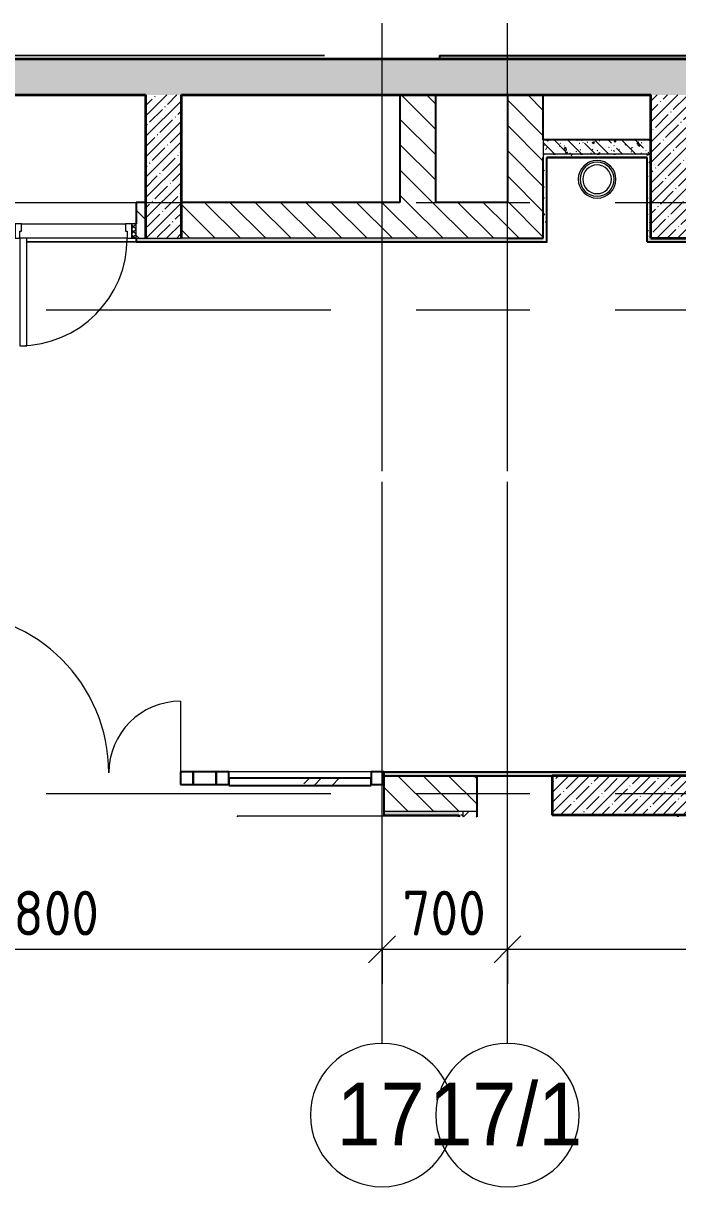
# Model space of a CAD drawing. Header units: millimetres. Extents: x 35124 to 170704, y -1987 to 12522.
# Drawn here: x 58458 to 62110, y 5606 to 12100 of the extents above; entities that cross this region are included whole.
import ezdxf

# ---------------------------------------------------------------- set-up
doc = ezdxf.new("R2010")
doc.units = ezdxf.units.MM
doc.linetypes.add('Осевая', pattern=[3175, 635, -476.25, 1587.5, -476.25])
for name, color, linetype, lineweight in [('A-ANNO-DIMS', 7, 'Continuous', 9), ('A-ANNO-DIMS-100', 7, 'Continuous', 9), ('A-DOOR', 7, 'Continuous', 9), ('A-DOOR-1', 7, 'Continuous', 13), ('A-DOOR-FRAM', 7, 'Continuous', 13), ('A-DOOR-FRAM-1', 7, 'Continuous', 9), ('A-GLAZ-CURT', 7, 'Continuous', 9), ('A-GLAZ-CURT-1', 7, 'Continuous', 25), ('A-GLAZ-CWMG', 7, 'Continuous', 9), ('A-GLAZ-CWMG-1', 7, 'Continuous', 25), ('A-WALL', 7, 'Continuous', 9), ('I-WALL', 7, 'Continuous', 9), ('P-SANR-FIXT', 7, 'Continuous', 9), ('Оси', 7, 'Continuous', 9), ('Оси-1', 7, 'Continuous', 20), ('Оси-2', 7, 'Осевая', 9)]:
    doc.layers.add(name, color=color, linetype=linetype, lineweight=lineweight)
for name, color, linetype, lineweight, true_color in [('A-WALL-1', 7, 'Continuous', 25, 0x3c3c3c), ('A-WALL-2', 7, 'Continuous', 35, 0x3c3c3c), ('A-WALL-FNSH-1', 7, 'Continuous', 13, 0x3c3c3c), ('I-FURN-1', 7, 'Continuous', 9, 0xf0f0f0)]:
    doc.layers.add(name, color=color, linetype=linetype, lineweight=lineweight, true_color=true_color)
doc.styles.add('Arial', font='arial.ttf', dxfattribs={"width": 0.9, "height": 350})
doc.styles.add('ISOCPEUR', font='isocpeur.ttf', dxfattribs={"width": 0.9, "height": 250})
doc.dimstyles.new('ISO-2_5_0_9К_БОЛЬШОЙ', dxfattribs={"dimscale": 304.8, "dimtxt": 248.995294, "dimasz": 0.492126, "dimexe": 0.393701, "dimexo": 0.984252, "dimgap": 0, "dimtad": 1, "dimdec": 0, "dimrnd": 10, "dimzin": 0, "dimdsep": 46, "dimtxsty": 'ISOCPEUR', "dimblk1": 'OBLIQUE', "dimblk2": 'OBLIQUE', "dimsah": 1, "dimcen": 0.09, "dimdle": 0.393701, "dimazin": 0, "dimtfac": 1, "dimtdec": 4, "dimtix": 1, "dimtmove": 0, "dimatfit": 3, "dimfxl": 1, "dimtvp": 1, "dimtolj": 1, "dimtzin": 0, "dimarcsym": 2})
pattern_1 = [(135, (0, 0), (-70.71068, -70.71068), [])]
pattern_2 = [(45, (0, 0), (-57.02463, 57.02463), []), (45, (57.025, 0), (-57.02463, 57.02463), [100.806, -20.161, 3.353, -16.808])]
pattern_3 = [(0, (0, 0), (121.92, 30.48), [10.058, -81.382, 10.058, -81.382, -487.68]), (0, (0, 0), (121.92, 30.48), [-182.88, 10.058, -172.822, 10.058, -81.382, -213.36]), (0, (0, 0), (121.92, 30.48), [-457.2, 10.058, -50.902, 10.058, -142.342]), (120, (45.72, 15.24), (-87.356454, 90.345817), [10.058, -81.382, 10.058, -81.382, -487.68]), (120, (45.72, 15.24), (-87.356454, 90.345817), [-182.88, 10.058, -172.822, 10.058, -81.382, -213.36]), (120, (45.72, 15.24), (-87.356454, 90.345817), [-457.2, 10.058, -50.902, 10.058, -142.342]), (240, (60.96, 76.2), (-34.563546, -120.825817), [10.058, -81.382, 10.058, -81.382, -487.68]), (240, (60.96, 76.2), (-34.563546, -120.825817), [-182.88, 10.058, -172.822, 10.058, -81.382, -213.36]), (240, (60.96, 76.2), (-34.563546, -120.825817), [-457.2, 10.058, -50.902, 10.058, -142.342])]

# ---------------------------------------------------------------- blocks, each defined once
blk = doc.blocks.new('110_Дверь_СКБ_1Ст - д-18 700x2100h_Технический шкаф ЭОМ и СС-23257539-План разверток пом_3_19_ Этаж 3')
at = {"layer": 'A-DOOR'}
h = blk.add_hatch(dxfattribs=at)
h.set_pattern_fill('FP_9', color=256, style=0, pattern_type=2)
h.set_pattern_definition([(135, (1951.41, 164.685), (-14.14214, -14.14214), []), (225, (1951.41, 164.685), (14.14214, -14.14214), [])])
h.paths.add_polyline_path([(362.5, 100), (337.5, 100), (337.5, 20), (362.5, 20)])
at = {"layer": 'A-DOOR-FRAM-1'}
h = blk.add_hatch(dxfattribs=at)
h.set_pattern_fill('FP_10', color=256, style=0, pattern_type=2)
h.set_pattern_definition([(45, (-171.384, 164.685), (-14.1421, 14.1421), []), (135, (-171.384, 164.685), (-14.1421, -14.1421), [])])
h.paths.add_polyline_path([(-312.5, 100), (-337.5, 100), (-337.5, 20), (-312.5, 20)])
at = {"layer": 'A-DOOR'}
blk.add_arc((312.5, 100), 600, 90, 180, dxfattribs=at)
at = {"layer": 'A-DOOR-1'}
for p, q in [((312.5, 700), (272.5, 700)), ((272.5, 700), (272.5, 100)), ((312.5, 100), (312.5, 700)), ((272.5, 100), (312.5, 100))]:
    blk.add_line(p, q, dxfattribs=at)
at = {"layer": 'A-DOOR-FRAM'}
for p, q in [((-312.5, 100), (-337.5, 100)), ((-337.5, 100), (-337.5, 20)), ((-287.5, 100), (-312.5, 100)), ((-312.5, 100), (-312.5, 20)), ((-312.5, 20), (-312.5, 100)), ((-287.5, 60), (-287.5, 100)), ((312.5, 100), (312.5, 60)), ((337.5, 100), (312.5, 100)), ((337.5, 20), (337.5, 100)), ((362.5, 100), (337.5, 100)), ((337.5, 100), (337.5, 20)), ((362.5, 20), (362.5, 100)), ((-337.5, 20), (-312.5, 20)), ((-312.5, 20), (-277.5, 20)), ((-277.5, 60), (-287.5, 60)), ((-277.5, 20), (-277.5, 60)), ((312.5, 60), (302.5, 60)), ((302.5, 60), (302.5, 20)), ((302.5, 20), (337.5, 20)), ((337.5, 20), (362.5, 20))]:
    blk.add_line(p, q, dxfattribs=at)
at = {"layer": 'A-DOOR-FRAM-1'}
for p, q in [((-287.5, 100), (272.5, 100)), ((302.5, 20), (-277.5, 20))]:
    blk.add_line(p, q, dxfattribs=at)
blk = doc.blocks.new('Стол базовый прямоугольный - 1_290-V1-План разверток пом_3_19_ Этаж 3')
at = {"layer": 'I-FURN-1'}
for p, q in [((617.5, 455), (-617.5, 455)), ((-617.5, 455), (-617.5, 450.6)), ((617.5, 450.6), (617.5, 455))]:
    blk.add_line(p, q, dxfattribs=at)
blk = doc.blocks.new('фонтанчик - Round_ Metal-30696552-План разверток пом_3_19_ Этаж 3')
at = {"layer": 'P-SANR-FIXT'}
for radius, start, end in [(105, 360, 180), (95, 0, 180), (80, 360, 180), (105, 180, 360), (95, 180, 360), (80, 180, 360)]:
    blk.add_arc((0, 0), radius, start, end, dxfattribs=at)
blk = doc.blocks.new('Прямоугольный импост - 50 x 70 мм-31700031-План разверток пом_3_19_ Этаж 3')
at = {"layer": 'A-GLAZ-CWMG-1'}
for p, q in [((-70, 35), (0, 35)), ((-70, -35), (-70, 35)), ((0, 35), (0, -35)), ((0, -35), (-70, -35))]:
    blk.add_line(p, q, dxfattribs=at)
blk = doc.blocks.new('Дверь_Витражная_остекление_ - ДВН_ДАО_Главный вход_1200 в свету-31742133-План разверток пом_3_19_ Этаж 3')
at = {"layer": 'A-DOOR'}
for p, q in [((-647.5, 925), (-647.5, 35)), ((647.5, 430), (647.5, 35))]:
    blk.add_line(p, q, dxfattribs=at)
for centre, radius, start, end in [((-647.5, 30), 895, 360, 90), ((647.5, 30), 400, 90, 180)]:
    blk.add_arc(centre, radius, start, end, dxfattribs=at)
blk = doc.blocks.new('Системная панель - Стемалит - 40мм-32257327-План разверток пом_3_19_ Этаж 3')
at = {"layer": 'A-GLAZ-CURT-1'}
for p, q in [((65, 35), (-65, 35)), ((-65, 35), (-65, -35)), ((65, -35), (65, 35)), ((-65, -35), (65, -35))]:
    blk.add_line(p, q, dxfattribs=at)
blk = doc.blocks.new('Прямоугольный импост - 50 x 70 мм-31687886-План разверток пом_3_19_ Этаж 3')
at = {"layer": 'A-GLAZ-CWMG-1'}
for p, q in [((-35, 35), (35, 35)), ((-35, -35), (-35, 35)), ((35, 35), (35, -35)), ((35, -35), (-35, -35))]:
    blk.add_line(p, q, dxfattribs=at)
blk = doc.blocks.new('Системная панель - Стекло - 40мм-V3-План разверток пом_3_19_ Этаж 3')
at = {"layer": 'A-GLAZ-CURT'}
h = blk.add_hatch(dxfattribs=at)
h.set_pattern_fill('FP_15', color=256, style=0, pattern_type=2)
h.set_pattern_definition([(45, (-60102.5, -7785.72), (-282.8427, 282.8427), [200, -600]), (45, (-60302.5, -7885.72), (-282.8427, 282.8427), [600, -200]), (45, (-59902.5, -7985.72), (-282.8427, 282.8427), [200, -600])])
h.paths.add_polyline_path([(397.5, -40), (397.5, 0), (-397.5, 0), (-397.5, -40)])
at = {"layer": 'A-GLAZ-CURT-1'}
for p, q in [((397.5, 0), (-397.5, 0)), ((-397.5, 0), (-397.5, -40)), ((397.5, -40), (397.5, 0)), ((-397.5, -40), (397.5, -40))]:
    blk.add_line(p, q, dxfattribs=at)
blk = doc.blocks.new('Прямоугольный импост - 50 x 70 мм-31702100-План разверток пом_3_19_ Этаж 3')
at = {"layer": 'A-GLAZ-CWMG-1'}
for p, q in [((-35, 35), (35, 35)), ((-35, -35), (-35, 35)), ((35, 35), (35, -35)), ((35, -35), (-35, -35))]:
    blk.add_line(p, q, dxfattribs=at)
blk = doc.blocks.new('Прямоугольный импост - 50 x 70 мм-31720914-План разверток пом_3_19_ Этаж 3')
at = {"layer": 'A-GLAZ-CWMG'}
blk.add_line((42060, 7920), (41265, 7920), dxfattribs=at)
blk = doc.blocks.new('Ось сетки - D8-29747960-План разверток пом_3_19_ Этаж 3')
at = {"layer": 'Оси-1'}
for start, end in [(360, 180), (180, 360)]:
    blk.add_arc((0, 0), 4, start, end, dxfattribs=at)
blk = doc.blocks.new('DIMBLOCK11-План разверток пом_3_19_ Этаж 3')
at = {"layer": 'A-ANNO-DIMS-100'}
for p, q in [((56660, 6737.4), (56660, 7051.3)), ((60460, 6737.4), (60460, 7051.3)), ((56660, 6931.3), (60460, 6931.3)), ((56660, 6931.3), (56660, 6737.4)), ((60460, 6931.3), (60460, 6737.4))]:
    blk.add_line(p, q, dxfattribs=at)
at = {"layer": 'A-ANNO-DIMS-100', "lineweight": 20}
for p, q in [((56660, 6931.3), (56735, 7006.3)), ((60460, 6931.3), (60535, 7006.3)), ((56660, 6931.3), (56585, 6856.3)), ((60460, 6931.3), (60385, 6856.3))]:
    blk.add_line(p, q, dxfattribs=at)
at = {"layer": 'A-ANNO-DIMS-100', "color": 0, "insert": (58244, 7257.9), "char_height": 250, "width": 758.478, "attachment_point": 1, "line_spacing_factor": 1.149209, "style": 'ISOCPEUR'}
blk.add_mtext('3800', dxfattribs=at)
blk = doc.blocks.new('_Oblique')
at = {"color": 0, "linetype": 'ByBlock', "lineweight": -2}
blk.add_line((-0.5, -0.5), (0.5, 0.5), dxfattribs=at)
blk = doc.blocks.new('DIMBLOCK12-План разверток пом_3_19_ Этаж 3')
at = {"layer": 'A-ANNO-DIMS-100'}
for p, q in [((60460, 6737.4), (60460, 7051.3)), ((61160, 6737.4), (61160, 7051.3)), ((60460, 6931.3), (61160, 6931.3)), ((60460, 6931.3), (60460, 6737.4)), ((61160, 6931.3), (61160, 6737.4))]:
    blk.add_line(p, q, dxfattribs=at)
at = {"layer": 'A-ANNO-DIMS-100', "lineweight": 20}
for p, q in [((60460, 6931.3), (60535, 7006.3)), ((61160, 6931.3), (61235, 7006.3)), ((60460, 6931.3), (60385, 6856.3)), ((61160, 6931.3), (61085, 6856.3))]:
    blk.add_line(p, q, dxfattribs=at)
at = {"layer": 'A-ANNO-DIMS-100', "color": 0, "insert": (60573, 7257.9), "char_height": 250, "width": 568.858, "attachment_point": 1, "line_spacing_factor": 1.149209, "style": 'ISOCPEUR'}
blk.add_mtext('700', dxfattribs=at)
blk = doc.blocks.new('DIMBLOCK13-План разверток пом_3_19_ Этаж 3')
at = {"layer": 'A-ANNO-DIMS-100'}
for p, q in [((61160, 6737.4), (61160, 7051.3)), ((65660, 6737.4), (65660, 7051.3)), ((61160, 6931.3), (65660, 6931.3)), ((61160, 6931.3), (61160, 6737.4)), ((65660, 6931.3), (65660, 6737.4))]:
    blk.add_line(p, q, dxfattribs=at)
at = {"layer": 'A-ANNO-DIMS-100', "lineweight": 20}
for p, q in [((61160, 6931.3), (61235, 7006.3)), ((65660, 6931.3), (65735, 7006.3)), ((61160, 6931.3), (61085, 6856.3)), ((65660, 6931.3), (65585, 6856.3))]:
    blk.add_line(p, q, dxfattribs=at)
at = {"layer": 'A-ANNO-DIMS-100', "color": 0, "insert": (63082, 7257.9), "char_height": 250, "width": 787.208, "attachment_point": 1, "line_spacing_factor": 1.149209, "style": 'ISOCPEUR'}
blk.add_mtext('4500', dxfattribs=at)

msp = doc.modelspace()

# ---------------------------------------------------------------- hatches: boundary and pattern name
at = {"layer": 'I-WALL'}
h = msp.add_hatch(dxfattribs=at)
h.set_pattern_fill('FP_2', color=256, style=0, pattern_type=2)
h.set_pattern_definition(pattern_2)
h.paths.add_polyline_path([(64380, 11699.9999), (66160, 11699.9999), (66160, 11899.9999), (54760, 11899.9999), (54760, 11699.9999), (63787.3661, 11699.9999)])
h = msp.add_hatch(dxfattribs=at)
h.set_pattern_fill('FP_11', color=256, style=0, pattern_type=2)
h.set_pattern_definition(pattern_3)
h.paths.add_polyline_path([(66140, 11899.9998), (66139, 11919.9998), (60780, 11919.9998), (60780, 11899.9998), (63787.3661, 11899.9998)])
h = msp.add_hatch(dxfattribs=at)
h.set_pattern_fill('FP_2', color=256, style=0, pattern_type=2)
h.set_pattern_definition(pattern_2)
h.paths.add_polyline_path([(59340, 10900), (59340, 11699.9999), (59140, 11699.9999), (59140, 10900)])
h = msp.add_hatch(dxfattribs=at)
h.set_pattern_fill('FP_1', color=256, style=0, pattern_type=2)
h.set_pattern_definition(pattern_1)
h.paths.add_polyline_path([(60760, 11100), (60760, 11699.9999), (60560, 11699.9999), (60560, 11100)])
h = msp.add_hatch(dxfattribs=at)
h.set_pattern_fill('FP_1', color=256, style=0, pattern_type=2)
h.set_pattern_definition(pattern_1)
h.paths.add_polyline_path([(61360, 10900), (61360, 11699.9999), (61160, 11699.9999), (61160, 10900)])
h = msp.add_hatch(dxfattribs=at)
h.set_pattern_fill('FP_2', color=256, style=0, pattern_type=2)
h.set_pattern_definition(pattern_2)
h.paths.add_polyline_path([(61988.8209, 10900), (62160, 10900), (62160, 11699.9999), (61960, 11699.9999), (61960, 10900)])
h = msp.add_hatch(dxfattribs=at)
h.set_pattern_fill('FP_3', color=256, style=0, pattern_type=2)
h.set_pattern_definition([(135, (0, 0), (-75.43415, -75.43415), [106.68, -17.78, 3.556, -17.78]), (135, (0, 75.39), (-75.43415, -75.43415), []), (50, (0, 0), (127.52922, -11.15758), [13.335, -146.685]), (355, (0, 0), (-24.66966, 133.74002), [10.668, -117.348]), (100.451, (10.63, -0.93), (102.85973, 122.58178), [11.333, -124.663]), (46.184, (0, 35.56), (189.75516, -29.43036), [20.002, -220.027]), (96.636, (15.81, 33.1), (166.1822, 173.1996), [17, -186.995]), (351.184, (0, 35.56), (166.18393, 173.1976), [16.002, -176.022]), (21, (17.78, 26.67), (106.13027, -71.58603), [13.335, -146.685]), (326, (17.78, 26.67), (43.26188, 128.93175), [10.668, -117.348]), (71.451, (26.62, 20.7), (149.39198, 57.34505), [11.333, -124.663]), (37.5, (0, 0), (2.162228, 59.188357), [3.353, -112.573, 3.353, -115.773, -117.792]), (37.5, (0, 0), (2.162228, 59.188357), [-235.052, 3.353, -114.44]), (7.5, (0, 0), (46.77386, 70.12615), [3.353, -64.567, 3.353, -109.906, -44.894]), (7.5, (0, 0), (46.77386, 70.12615), [-181.178, 3.353, -41.542]), (327.5, (-39.65, 0), (94.91367, -4.010093), [3.353, -41.097, 3.353, -135.331, -184.023]), (327.5, (-39.65, 0), (94.91367, -4.010093), [-183.134, 3.353, -180.67]), (317.5, (-57.43, 0), (103.69057, 17.79882), [3.353, -54.432, 3.353, -88.748, -130.683]), (317.5, (-57.43, 0), (103.69057, 17.79882), [-149.885, 3.353, -127.33])])
h.paths.add_polyline_path([(61689.0634, 11369.9998), (61960, 11369.9998), (61960, 11449.9998), (61360, 11449.9998), (61360, 11369.9998), (61539.1846, 11369.9998)])
h = msp.add_hatch(dxfattribs=at)
h.set_pattern_fill('FP_11', color=256, style=0, pattern_type=2)
h.set_pattern_definition(pattern_3)
h.paths.add_polyline_path([(61940, 11349.9998), (61940, 11369.9998), (61360, 11369.9998), (61360, 11349.9998), (61939, 11349.9998)])
h = msp.add_hatch(dxfattribs=at)
h.set_pattern_fill('FP_11', color=256, style=0, pattern_type=2)
h.set_pattern_definition(pattern_3)
h.paths.add_polyline_path([(61940, 10900), (61960, 10900), (61960, 11369.9998), (61940, 11369.9998), (61940, 11133.6475)])
h = msp.add_hatch(dxfattribs=at)
h.set_pattern_fill('FP_11', color=256, style=0, pattern_type=2)
h.set_pattern_definition(pattern_3)
h.paths.add_polyline_path([(61360, 10880), (61380, 10880), (61380, 11349.9998), (61360, 11349.9998), (61360, 10900)])
h = msp.add_hatch(dxfattribs=at)
h.set_pattern_fill('FP_1', color=256, style=0, pattern_type=2)
h.set_pattern_definition(pattern_1)
h.paths.add_polyline_path([(61160, 10900), (61160, 11100), (59340, 11100), (59340, 10900), (60190.2757, 10900)])
h.paths.add_polyline_path([(59140, 10900), (59140, 11100), (59087.8136, 11100), (59087.8136, 10900)])
h.paths.add_polyline_path([(58387.8136, 10900), (58387.8136, 11100), (58207.8136, 11100), (58207.8136, 10900)])
h.paths.add_polyline_path([(56593.1853, 10900), (56627.8136, 10900), (56627.8136, 11100), (56447.8136, 11100), (56447.8136, 10900)])
h.paths.add_polyline_path([(57327.8136, 10900), (57507.8136, 10900), (57507.8136, 11100), (57327.8136, 11100), (57327.8136, 10980)])
h.paths.add_polyline_path([(54195.125, 10900), (55500, 10900), (55500, 11100), (51910, 11100), (51910, 10900)])
h.paths.add_polyline_path([(55700, 10900), (55747.8136, 10900), (55747.8136, 11100), (55700, 11100), (55700, 10980)])
h.paths.add_polyline_path([(51710, 10900), (51710, 11100), (44760, 11100), (44760, 10900), (49399.0044, 10900)])
h = msp.add_hatch(dxfattribs=at)
h.set_pattern_fill('FP_11', color=256, style=0, pattern_type=2)
h.set_pattern_definition(pattern_3)
h.paths.add_polyline_path([(61360, 10880), (61360, 10900), (59087.8136, 10900), (59087.8136, 10880), (60190.2757, 10880)])
h.paths.add_polyline_path([(58387.8136, 10880), (58387.8136, 10900), (58207.8136, 10900), (58207.8136, 10880)])
h.paths.add_polyline_path([(56627.8136, 10880), (56627.8136, 10900), (56447.8136, 10900), (56447.8136, 10880), (56593.1853, 10880)])
h.paths.add_polyline_path([(57507.8136, 10880), (57507.8136, 10900), (57327.8136, 10900), (57327.8136, 10880)])
h.paths.add_polyline_path([(55747.8136, 10880), (55747.8136, 10900), (42380, 10900), (42380, 10880), (54195.125, 10880)])
h = msp.add_hatch(dxfattribs=at)
h.set_pattern_fill('FP_11', color=256, style=0, pattern_type=2)
h.set_pattern_definition(pattern_3)
h.paths.add_polyline_path([(66760, 10880), (66760, 10900), (61940, 10900), (61940, 10880), (66185.4264, 10880)])
h = msp.add_hatch(dxfattribs=at)
h.set_pattern_fill('FP_11', color=256, style=0, pattern_type=2)
h.set_pattern_definition(pattern_3)
h.paths.add_polyline_path([(73760, 7900), (74100, 7900), (74100, 7920), (73705, 7920), (73705, 7908), (73760, 7908), (73760, 7902.9412)])
h.paths.add_polyline_path([(71690, 7900), (72250, 7900), (72250, 7908), (72305, 7908), (72305, 7920), (71660, 7920), (71660, 7908), (71690, 7908)])
h.paths.add_polyline_path([(70680, 7900), (70680, 7908), (70710, 7908), (70710, 7920), (69360, 7920), (69360, 7908), (69390, 7908), (69390, 7900)])
h.paths.add_polyline_path([(68230, 7900), (68230, 7908), (68260, 7908), (68260, 7920), (66860, 7920), (66860, 7908), (66890, 7908), (66890, 7900)])
h.paths.add_polyline_path([(65410, 7900), (65880, 7900), (65880, 7908), (65910, 7908), (65910, 7920), (60470, 7920), (60470, 7900), (64110, 7900)])
h.paths.add_polyline_path([(57970, 7900), (57970, 7920), (50859.9353, 7920), (50859.9353, 7900), (56593.1853, 7900)])
h.paths.add_polyline_path([(46110, 7900), (48359.9353, 7900), (48359.9353, 7920), (42130, 7920), (42130, 7900), (44910, 7900)])
h.paths.add_polyline_path([(39630, 7900), (39630, 7920), (38759.9999, 7920), (38759.9999, 7900)])
h = msp.add_hatch(dxfattribs=at)
h.set_pattern_fill('FP_1', color=256, style=0, pattern_type=2)
h.set_pattern_definition(pattern_1)
h.paths.add_polyline_path([(60990, 7700), (60990, 7900), (60470, 7900), (60470, 7700), (60910, 7700)])
h.paths.add_polyline_path([(57970, 7700), (57970, 7900), (56910, 7900), (56910, 7700), (56930, 7700)])
h = msp.add_hatch(dxfattribs=at)
h.set_pattern_fill('FP_2', color=256, style=0, pattern_type=2)
h.set_pattern_definition(pattern_2)
h.paths.add_polyline_path([(64310, 7680), (65410, 7680), (65410, 7900), (64110, 7900), (64110, 7830), (62910, 7830), (62910, 7900), (61410, 7900), (61410, 7680), (64230, 7680)])
h = msp.add_hatch(dxfattribs=at)
h.set_pattern_fill('FP_11', color=256, style=0, pattern_type=2)
h.set_pattern_definition(pattern_3)
h.paths.add_polyline_path([(60889, 7680), (60890, 7680), (60890, 7700), (60470, 7700), (60470, 7680)])
h.paths.add_polyline_path([(56930, 7680), (57970, 7680), (57970, 7700), (56930, 7700)])
h = msp.add_hatch(dxfattribs=at)
h.set_pattern_fill('FP_11', color=256, style=0, pattern_type=2)
h.set_pattern_definition(pattern_3)
h.paths.add_polyline_path([(60890, 7669.5724), (60910, 7669.5724), (60910, 7700), (60890, 7700), (60890, 7680)])
h = msp.add_hatch(dxfattribs=at)
h.set_pattern_fill('FP_8', color=256, style=0, pattern_type=2)
h.set_pattern_definition([(45, (0, 0), (-35.35534, 35.35534), [])])
h.paths.add_polyline_path([(60990, 7669.5724), (60990, 7700), (60910, 7700), (60910, 7669.5724)])

# ---------------------------------------------------------------- linework, layer by layer
at = {"layer": 'A-WALL'}
for p, q in [((61360, 11449.9998), (61360, 11349.9998)), ((61960, 11369.9998), (61360, 11369.9998)), ((59087.8136, 10900), (59340, 10900)), ((61160, 10900), (59340, 10900)), ((60990, 7700), (60470, 7700)), ((60889, 7680), (60889, 7679)), ((60910, 7700), (60910, 7669.5724))]:
    msp.add_line(p, q, dxfattribs=at)
at = {"layer": 'A-WALL-1'}
for p, q in [((60780, 11919.9998), (60780, 11899.9998)), ((60780, 11919.9998), (66140, 11919.9998)), ((60780, 11899.9998), (66140, 11899.9998)), ((60560, 11699.9999), (60560, 11100)), ((60760, 11100), (60760, 11699.9999)), ((61160, 11699.9999), (61160, 11100)), ((61360, 11449.9998), (61360, 11699.9999)), ((61960, 11449.9998), (61360, 11449.9998)), ((61360, 10900), (61360, 11349.9998)), ((61380, 10880), (61380, 11349.9998)), ((61940, 11349.9998), (61380, 11349.9998)), ((61940, 10880), (61940, 11349.9998)), ((59140, 11100), (59087.8136, 11100)), ((59087.8136, 11100), (59087.8136, 10980)), ((60560, 11100), (59340, 11100)), ((61160, 11100), (60760, 11100)), ((59087.8136, 10900), (59087.8136, 10880)), ((59087.8136, 10880), (61380, 10880)), ((61160, 10900), (61360, 10900)), ((61940, 10880), (66780, 10880)), ((60470, 7920), (60470, 7680)), ((65910, 7920), (60470, 7920)), ((60470, 7900), (61410, 7900)), ((60990, 7669.5724), (60990, 7900)), ((60470, 7680), (60890, 7680)), ((60890, 7680), (60890, 7669.5724)), ((62110, 7680), (62110, 7669.5724))]:
    msp.add_line(p, q, dxfattribs=at)
at = {"layer": 'A-WALL-2'}
for p, q in [((66160, 11899.9999), (54760, 11899.9999)), ((55700, 11699.9999), (59140, 11699.9999)), ((59140, 11699.9999), (59140, 10900)), ((59340, 10900), (59340, 11699.9999)), ((59340, 11699.9999), (61960, 11699.9999)), ((61960, 10900), (61960, 11699.9999)), ((61960, 10900), (62160, 10900)), ((61410, 7900), (61410, 7680)), ((62910, 7900), (61410, 7900)), ((65410, 7680), (61410, 7680))]:
    msp.add_line(p, q, dxfattribs=at)
at = {"layer": 'A-WALL-FNSH-1'}
for p, q in [((60139, 11920.9998), (54780, 11920.9998)), ((54780, 11919.9998), (60139, 11919.9998)), ((60139, 11919.9998), (60139, 11920.9998)), ((66139, 11920.9998), (60780, 11920.9998)), ((60780, 11920.9998), (60780, 11919.9998)), ((61381, 11348.9998), (61939, 11348.9998)), ((61381, 10879), (61381, 11348.9998)), ((61939, 10879.5), (61939, 11349.9998)), ((59087.8136, 10880), (59087.8136, 10879)), ((59087.8136, 10879), (61381, 10879)), ((61939, 10879.5), (66296, 10879.5)), ((66296, 10880.5), (61940, 10880.5)), ((65910, 7921), (60470, 7921)), ((60470, 7921), (60470, 7920)), ((60470, 7680), (60470, 7679)), ((60470, 7679), (60889, 7679)), ((60889, 7679), (60889, 7669.5724))]:
    msp.add_line(p, q, dxfattribs=at)
at = {"layer": 'I-WALL'}
for p, q in [((58387.8136, 11100), (59087.8136, 11100)), ((59087.8136, 10880), (58477.8136, 10880)), ((59087.8136, 10879), (58477.8136, 10879))]:
    msp.add_line(p, q, dxfattribs=at)
at = {"layer": 'Оси'}
for p, q in [((60460, 9600), (60460, 12100)), ((61160, 9600), (61160, 12100)), ((60460, 6405.5827), (60460, 8905.5827)), ((61160, 6405.5827), (61160, 8905.5827))]:
    msp.add_line(p, q, dxfattribs=at)
at = {"layer": 'Оси-2'}
for p, q in [((38424.4932, 11100), (73813.0781, 11100)), ((38424.4932, 10500), (73813.0781, 10500)), ((60460, 8905.5827), (60460, 9600)), ((61160, 8905.5827), (61160, 9600)), ((38424.4932, 7800), (73200, 7800))]:
    msp.add_line(p, q, dxfattribs=at)

# ---------------------------------------------------------------- block references
at = {"layer": 'A-DOOR', "rotation": 180}
msp.add_blockref('110_Дверь_СКБ_1Ст - д-18 700x2100h_Технический шкаф ЭОМ и СС-23257539-План разверток пом_3_19_ Этаж 3', (58750.3136, 11000), dxfattribs=at)
at = {"layer": 'A-DOOR'}
msp.add_blockref('Дверь_Витражная_остекление_ - ДВН_ДАО_Главный вход_1200 в свету-31742133-План разверток пом_3_19_ Этаж 3', (58687.5, 7885.7234), dxfattribs=at)
at = {"layer": 'A-GLAZ-CURT'}
for name, p in [('Системная панель - Стемалит - 40мм-32257327-План разверток пом_3_19_ Этаж 3', (59470, 7885.7234)), ('Системная панель - Стекло - 40мм-V3-План разверток пом_3_19_ Этаж 3', (60002.5, 7885.7234))]:
    msp.add_blockref(name, p, dxfattribs=at)
at = {"layer": 'A-GLAZ-CWMG', "extrusion": (0, 0, -1), "rotation": 180}
for name, p in [('Прямоугольный импост - 50 x 70 мм-31687886-План разверток пом_3_19_ Этаж 3', (-59370, 7885.7234)), ('Прямоугольный импост - 50 x 70 мм-31702100-План разверток пом_3_19_ Этаж 3', (-59570, 7885.7234)), ('Прямоугольный импост - 50 x 70 мм-31700031-План разверток пом_3_19_ Этаж 3', (-60470, 7885.7234))]:
    msp.add_blockref(name, p, dxfattribs=at)
at = {"layer": 'A-GLAZ-CWMG'}
msp.add_blockref('Прямоугольный импост - 50 x 70 мм-31720914-План разверток пом_3_19_ Этаж 3', (18340, 0.7234), dxfattribs=at)
at = {"layer": 'I-FURN-1'}
msp.add_blockref('Стол базовый прямоугольный - 1_290-V1-План разверток пом_3_19_ Этаж 3', (60269, 7219), dxfattribs=at)
at = {"layer": 'P-SANR-FIXT'}
msp.add_blockref('фонтанчик - Round_ Metal-30696552-План разверток пом_3_19_ Этаж 3', (61660, 11228.9998), dxfattribs=at)
at = {"layer": 'Оси-1', "xscale": 99.99999999999993, "yscale": 99.99999999999993, "zscale": 99.99999999999993}
for p in [(60460, 6005.5827), (61160, 6005.5827)]:
    msp.add_blockref('Ось сетки - D8-29747960-План разверток пом_3_19_ Этаж 3', p, dxfattribs=at)

# ---------------------------------------------------------------- texts
at = {"layer": 'Оси', "char_height": 350, "attachment_point": 1, "style": 'Arial'}
for s, insert, width in [('17', (60207.384, 6186.2294), 606.07575), ('17/1', (60719.734, 6186.2294), 1060.632562)]:
    msp.add_mtext(s, dxfattribs=dict(at, insert=insert, width=width))

# ---------------------------------------------------------------- dimensions: what is measured, and where the dimension line sits
at = {"layer": 'A-ANNO-DIMS'}
for base, p1, p2, override, picture, middle in [((60460, 6931.299), (56660, 7037.365), (60460, 7037.365), {"dimpost": '<>', "dimfxl": 3800}, 'DIMBLOCK11-План разверток пом_3_19_ Этаж 3', (58560, 7056.299)), ((61160, 6931.299), (60460, 7037.365), (61160, 7037.365), {"dimpost": '<>', "dimfxl": 700}, 'DIMBLOCK12-План разверток пом_3_19_ Этаж 3', (60810, 7056.299)), ((65660, 6931.299), (61160, 7037.365), (65660, 7037.365), {"dimpost": '<>', "dimfxl": 4500}, 'DIMBLOCK13-План разверток пом_3_19_ Этаж 3', (63410, 7056.299))]:
    dim = msp.add_linear_dim(base=base, p1=p1, p2=p2, dimstyle='ISO-2_5_0_9К_БОЛЬШОЙ', override=override, dxfattribs=at)
    dim.commit()
    dim.dimension.update_dxf_attribs({"geometry": picture, "text_midpoint": middle})

doc.saveas('drawing.dxf')
